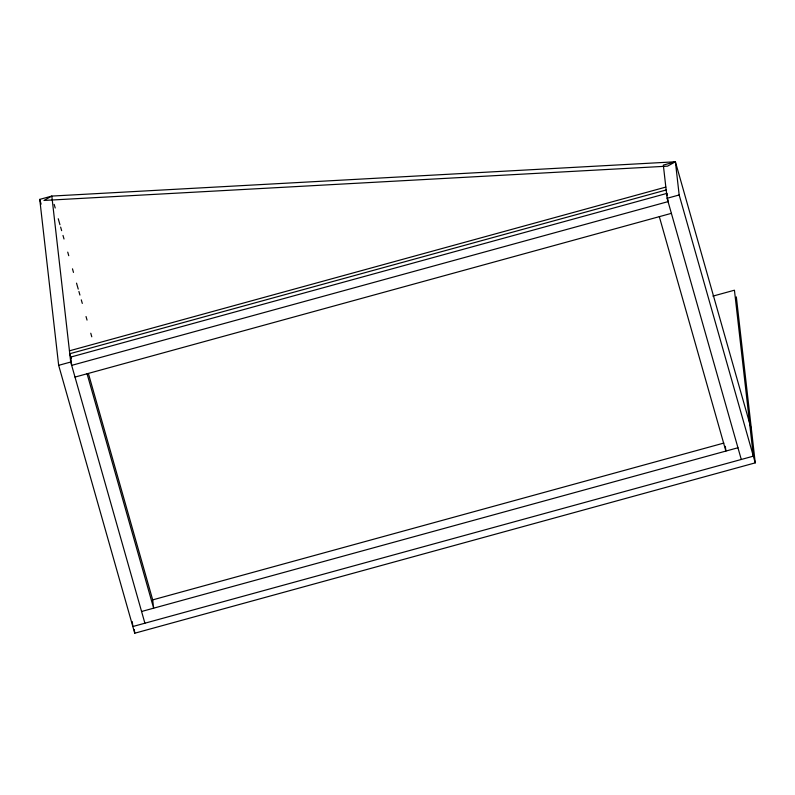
<?xml version="1.0" encoding="UTF-8"?>
<svg xmlns="http://www.w3.org/2000/svg" width="795" height="795" viewBox="0 0 795 795"><rect width="100%" height="100%" fill="white"/><g stroke="black" fill="none" stroke-linecap="round" stroke-linejoin="round"><path stroke-width="1.19" d="M144.899 623.21L70.725 362.023L51.814 196.077L39.75 199.386L58.661 365.332L134.733 633.218L755.25 462.859L679.169 194.974L675.392 161.783L667.532 166.155L43.954 200.449L51.814 196.077L675.392 161.783L751.464 429.668M675.392 161.783L663.328 165.092L667.104 198.283L741.278 459.47M69.443 350.824L665.832 187.083M666.16 189.985L69.781 353.725L71.133 358.495M58.661 365.332L70.725 362.023M667.104 198.283L679.169 194.974M74.998 377.088L671.387 213.348M712.916 296.118L734.441 290.205L753.352 456.161L132.835 626.52L132.268 621.611M152.6 599.907L723.838 443.073M141.57 611.494L737.959 447.754M659.323 216.667L725.885 451.063L725.348 446.323M54.189 204.424L55.203 208.002M58.254 218.734L59.943 224.697M60.619 227.082L61.642 230.659M62.994 235.429L64.007 239.007M67.734 252.124L68.748 255.702M72.474 268.829L73.488 272.407M76.539 283.139L78.238 289.102M78.914 291.487L79.927 295.064M81.279 299.834L82.302 303.412M86.029 316.529L87.043 320.107M90.769 333.224L91.783 336.802M39.75 199.386L41.102 204.156M88.484 373.809L152.69 599.877L153.634 608.175L87.072 373.779M736.339 296.903L755.25 462.859M667.383 195.699L667.114 193.334L70.725 357.074L71.669 365.372L668.058 201.632L667.79 199.257M134.315 629.531L134.733 633.218"/></g></svg>
